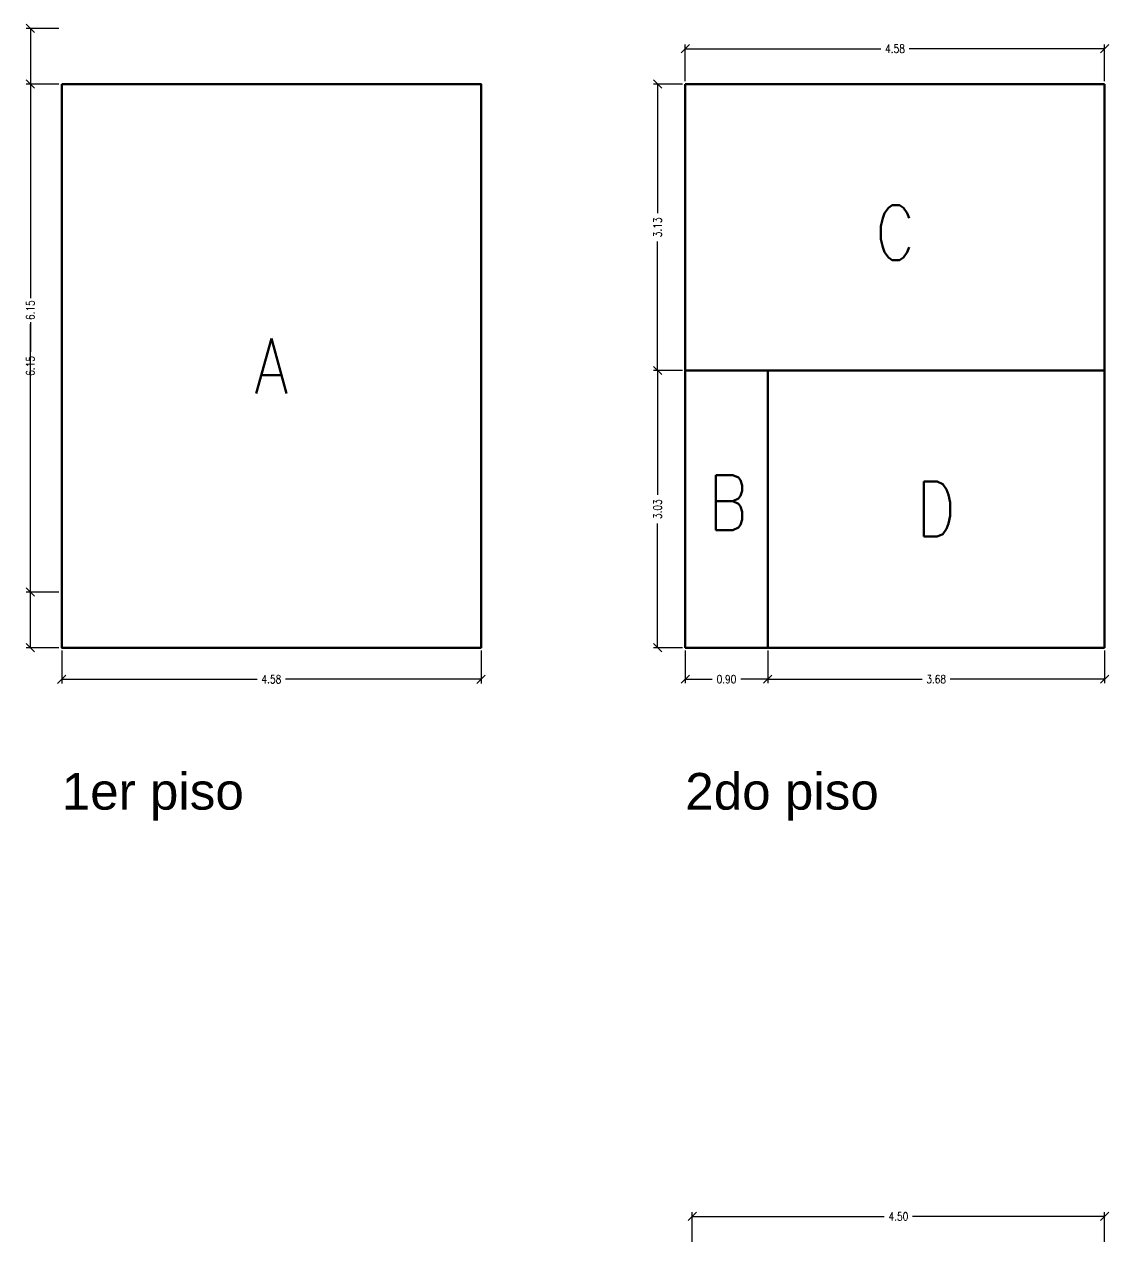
# Model space of a CAD drawing. Header units: metres. Extents: x 45 to 666, y -23 to 325.
# Drawn here: x 170.18 to 182.02, y 89.05 to 102.28 of the extents above; entities that cross this region are included whole.
import ezdxf

# ---------------------------------------------------------------- set-up
doc = ezdxf.new("R2010")
doc.units = ezdxf.units.M
doc.header["$LTSCALE"] = 5
doc.header["$MEASUREMENT"] = 0
doc.layers.get('0').update_dxf_attribs({"color": 30})
doc.layers.get('DEFPOINTS').update_dxf_attribs({"color": 210})
for name, color, linetype, lineweight in [('A-ANNO-DIMS', 3, 'Continuous', 18), ('A-ANNO-TEXT', 3, 'Continuous', 18), ('A-AREA-LINE', 1, 'Continuous', 50)]:
    doc.layers.add(name, color=color, linetype=linetype, lineweight=lineweight)
doc.styles.add('E-ARIAL', font='arial.ttf')
doc.styles.add('E-ROMANS', font='romans.shx', dxfattribs={"width": 0.8})
doc.dimstyles.new('E-0050_TICK_18', dxfattribs={"dimscale": 0.001, "dimtxt": 90, "dimasz": 90, "dimexe": 45, "dimexo": 30, "dimgap": 45, "dimtad": 0, "dimzin": 0, "dimdsep": 46, "dimtxsty": 'E-ROMANS', "dimblk": 'OBLIQUE', "dimcen": 45, "dimclrd": 256, "dimclre": 256, "dimclrt": 256, "dimadec": 0, "dimazin": 0, "dimtfac": 1, "dimtmove": 1, "dimatfit": 3, "dimldrblk": 'OPEN90', "dimfxl": 1, "dimtfill": 1, "dimtolj": 1, "dimtzin": 0, "dimarcsym": 0})

# ---------------------------------------------------------------- blocks, each defined once
blk = doc.blocks.new('_Oblique')
at = {"color": 0, "linetype": 'ByBlock', "lineweight": -2}
blk.add_line((-0.5, -0.5), (0.5, 0.5), dxfattribs=at)
blk = doc.blocks.new('*D779')
at = {"layer": 'A-ANNO-DIMS', "lineweight": -2, "transparency": 16777216}
for p, q in [((170.559, 101.627), (170.202, 101.627)), ((170.247, 101.627), (170.247, 98.705)), ((170.247, 95.477), (170.247, 98.399)), ((170.559, 95.477), (170.202, 95.477))]:
    blk.add_line(p, q, dxfattribs=at)
at = {"layer": 'DEFPOINTS', "color": 0, "transparency": 16777216}
for p in [(170.589, 101.627), (170.247, 95.477), (170.589, 95.477)]:
    blk.add_point(p, dxfattribs=at)
at = {"layer": 'A-ANNO-DIMS', "lineweight": -2, "transparency": 16777216, "xscale": 0.09, "yscale": 0.09, "zscale": 0.09}
for p, rotation in [((170.247, 101.627), 90), ((170.247, 95.477), 270)]:
    blk.add_blockref('_Oblique', p, dxfattribs=dict(at, rotation=rotation))
at = {"layer": 'A-ANNO-DIMS', "transparency": 16777216, "insert": (170.247, 98.552), "char_height": 0.09, "attachment_point": 5, "rotation": 90, "style": 'E-ROMANS', "bg_fill": 3, "box_fill_scale": 1.25, "bg_fill_color": 256, "bg_fill_true_color": 13158600, "bg_fill_transparency": 0}
blk.add_mtext('\\A1;6.15', dxfattribs=at)
blk = doc.blocks.new('_Open90')
at = {"color": 0, "linetype": 'ByBlock', "lineweight": -2}
for p, q in [((0, 0), (-1, 0)), ((-0.5, 0.5), (0, 0)), ((0, 0), (-0.5, -0.5))]:
    blk.add_line(p, q, dxfattribs=at)
blk = doc.blocks.new('*D780')
at = {"layer": 'A-ANNO-DIMS', "lineweight": -2, "transparency": 16777216}
for p, q in [((170.589, 95.447), (170.589, 95.088)), ((175.166, 95.447), (175.166, 95.088)), ((170.589, 95.133), (172.723, 95.133)), ((175.166, 95.133), (173.032, 95.133))]:
    blk.add_line(p, q, dxfattribs=at)
at = {"layer": 'DEFPOINTS', "color": 0, "transparency": 16777216}
for p in [(170.589, 95.477), (175.166, 95.477), (175.166, 95.133)]:
    blk.add_point(p, dxfattribs=at)
at = {"layer": 'A-ANNO-DIMS', "lineweight": -2, "transparency": 16777216, "xscale": 0.09, "yscale": 0.09, "zscale": 0.09, "rotation": 180}
blk.add_blockref('_Oblique', (170.589, 95.133), dxfattribs=at)
at = {"layer": 'A-ANNO-DIMS', "lineweight": -2, "transparency": 16777216, "xscale": 0.09, "yscale": 0.09, "zscale": 0.09}
blk.add_blockref('_Oblique', (175.166, 95.133), dxfattribs=at)
at = {"layer": 'A-ANNO-DIMS', "transparency": 16777216, "insert": (172.877, 95.133), "char_height": 0.09, "attachment_point": 5, "style": 'E-ROMANS', "bg_fill": 3, "box_fill_scale": 1.25, "bg_fill_color": 256, "bg_fill_true_color": 13158600, "bg_fill_transparency": 0}
blk.add_mtext('\\A1;4.58', dxfattribs=at)
blk = doc.blocks.new('*D783')
at = {"layer": 'A-ANNO-DIMS', "lineweight": -2, "transparency": 16777216}
for p, q in [((177.364, 101.627), (177.047, 101.627)), ((177.092, 101.627), (177.092, 100.219)), ((177.092, 98.502), (177.092, 99.909)), ((177.364, 98.502), (177.047, 98.502))]:
    blk.add_line(p, q, dxfattribs=at)
at = {"layer": 'DEFPOINTS', "color": 0, "transparency": 16777216}
for p in [(177.394, 101.627), (177.092, 98.502), (177.394, 98.502)]:
    blk.add_point(p, dxfattribs=at)
at = {"layer": 'A-ANNO-DIMS', "lineweight": -2, "transparency": 16777216, "xscale": 0.09, "yscale": 0.09, "zscale": 0.09}
for p, rotation in [((177.092, 101.627), 90), ((177.092, 98.502), 270)]:
    blk.add_blockref('_Oblique', p, dxfattribs=dict(at, rotation=rotation))
at = {"layer": 'A-ANNO-DIMS', "transparency": 16777216, "insert": (177.092, 100.064), "char_height": 0.09, "attachment_point": 5, "rotation": 90, "style": 'E-ROMANS', "bg_fill": 3, "box_fill_scale": 1.25, "bg_fill_color": 256, "bg_fill_true_color": 13158600, "bg_fill_transparency": 0}
blk.add_mtext('\\A1;3.13', dxfattribs=at)
blk = doc.blocks.new('*D784')
at = {"layer": 'A-ANNO-DIMS', "lineweight": -2, "transparency": 16777216}
for p, q in [((177.364, 98.502), (177.047, 98.502)), ((177.092, 98.502), (177.092, 97.144)), ((177.092, 95.477), (177.092, 96.834)), ((177.364, 95.477), (177.047, 95.477))]:
    blk.add_line(p, q, dxfattribs=at)
at = {"layer": 'DEFPOINTS', "color": 0, "transparency": 16777216}
for p in [(177.394, 98.502), (177.092, 95.477), (177.394, 95.477)]:
    blk.add_point(p, dxfattribs=at)
at = {"layer": 'A-ANNO-DIMS', "lineweight": -2, "transparency": 16777216, "xscale": 0.09, "yscale": 0.09, "zscale": 0.09}
for p, rotation in [((177.092, 98.502), 90), ((177.092, 95.477), 270)]:
    blk.add_blockref('_Oblique', p, dxfattribs=dict(at, rotation=rotation))
at = {"layer": 'A-ANNO-DIMS', "transparency": 16777216, "insert": (177.092, 96.989), "char_height": 0.09, "attachment_point": 5, "rotation": 90, "style": 'E-ROMANS', "bg_fill": 3, "box_fill_scale": 1.25, "bg_fill_color": 256, "bg_fill_true_color": 13158600, "bg_fill_transparency": 0}
blk.add_mtext('\\A1;3.03', dxfattribs=at)
blk = doc.blocks.new('*D357')
at = {"layer": 'A-ANNO-DIMS', "lineweight": -2, "transparency": 16777216}
for p, q in [((177.394, 95.447), (177.394, 95.089)), ((178.294, 95.447), (178.294, 95.089)), ((177.394, 95.134), (177.689, 95.134)), ((178.294, 95.134), (177.999, 95.134))]:
    blk.add_line(p, q, dxfattribs=at)
at = {"layer": 'DEFPOINTS', "color": 0, "transparency": 16777216}
for p in [(177.394, 95.477), (178.294, 95.477), (178.294, 95.134)]:
    blk.add_point(p, dxfattribs=at)
at = {"layer": 'A-ANNO-DIMS', "lineweight": -2, "transparency": 16777216, "xscale": 0.09, "yscale": 0.09, "zscale": 0.09, "rotation": 180}
blk.add_blockref('_Oblique', (177.394, 95.134), dxfattribs=at)
at = {"layer": 'A-ANNO-DIMS', "lineweight": -2, "transparency": 16777216, "xscale": 0.09, "yscale": 0.09, "zscale": 0.09}
blk.add_blockref('_Oblique', (178.294, 95.134), dxfattribs=at)
at = {"layer": 'A-ANNO-DIMS', "transparency": 16777216, "insert": (177.844, 95.134), "char_height": 0.09, "attachment_point": 5, "style": 'E-ROMANS', "bg_fill": 3, "box_fill_scale": 1.25, "bg_fill_color": 256, "bg_fill_true_color": 13158600, "bg_fill_transparency": 0}
blk.add_mtext('\\A1;0.90', dxfattribs=at)
blk = doc.blocks.new('*D358')
at = {"layer": 'A-ANNO-DIMS', "lineweight": -2, "transparency": 16777216}
for p, q in [((178.294, 95.447), (178.294, 95.089)), ((181.971, 95.447), (181.971, 95.089)), ((178.294, 95.134), (179.978, 95.134)), ((181.971, 95.134), (180.287, 95.134))]:
    blk.add_line(p, q, dxfattribs=at)
at = {"layer": 'DEFPOINTS', "color": 0, "transparency": 16777216}
for p in [(178.294, 95.477), (181.971, 95.477), (181.971, 95.134)]:
    blk.add_point(p, dxfattribs=at)
at = {"layer": 'A-ANNO-DIMS', "lineweight": -2, "transparency": 16777216, "xscale": 0.09, "yscale": 0.09, "zscale": 0.09, "rotation": 180}
blk.add_blockref('_Oblique', (178.294, 95.134), dxfattribs=at)
at = {"layer": 'A-ANNO-DIMS', "lineweight": -2, "transparency": 16777216, "xscale": 0.09, "yscale": 0.09, "zscale": 0.09}
blk.add_blockref('_Oblique', (181.971, 95.134), dxfattribs=at)
at = {"layer": 'A-ANNO-DIMS', "transparency": 16777216, "insert": (180.133, 95.134), "char_height": 0.09, "attachment_point": 5, "style": 'E-ROMANS', "bg_fill": 3, "box_fill_scale": 1.25, "bg_fill_color": 256, "bg_fill_true_color": 13158600, "bg_fill_transparency": 0}
blk.add_mtext('\\A1;3.68', dxfattribs=at)
blk = doc.blocks.new('*D785')
at = {"layer": 'A-ANNO-DIMS', "lineweight": -2, "transparency": 16777216}
for p, q in [((177.394, 101.657), (177.394, 102.058)), ((177.394, 102.013), (179.528, 102.013)), ((181.971, 102.013), (179.837, 102.013)), ((181.971, 101.657), (181.971, 102.058))]:
    blk.add_line(p, q, dxfattribs=at)
at = {"layer": 'DEFPOINTS', "color": 0, "transparency": 16777216}
for p in [(181.971, 102.013), (177.394, 101.627), (181.971, 101.627)]:
    blk.add_point(p, dxfattribs=at)
at = {"layer": 'A-ANNO-DIMS', "lineweight": -2, "transparency": 16777216, "xscale": 0.09, "yscale": 0.09, "zscale": 0.09, "rotation": 180}
blk.add_blockref('_Oblique', (177.394, 102.013), dxfattribs=at)
at = {"layer": 'A-ANNO-DIMS', "lineweight": -2, "transparency": 16777216, "xscale": 0.09, "yscale": 0.09, "zscale": 0.09}
blk.add_blockref('_Oblique', (181.971, 102.013), dxfattribs=at)
at = {"layer": 'A-ANNO-DIMS', "transparency": 16777216, "insert": (179.683, 102.013), "char_height": 0.09, "attachment_point": 5, "style": 'E-ROMANS', "bg_fill": 3, "box_fill_scale": 1.25, "bg_fill_color": 256, "bg_fill_true_color": 13158600, "bg_fill_transparency": 0}
blk.add_mtext('\\A1;4.58', dxfattribs=at)
blk = doc.blocks.new('*D788')
at = {"layer": 'A-ANNO-DIMS', "lineweight": -2, "transparency": 16777216}
for p, q in [((177.471, 88.915), (177.471, 89.317)), ((181.971, 88.915), (181.971, 89.317)), ((177.471, 89.272), (179.566, 89.272)), ((181.971, 89.272), (179.876, 89.272))]:
    blk.add_line(p, q, dxfattribs=at)
at = {"layer": 'DEFPOINTS', "color": 0, "transparency": 16777216}
for p in [(181.971, 89.272), (177.471, 88.885), (181.971, 88.885)]:
    blk.add_point(p, dxfattribs=at)
at = {"layer": 'A-ANNO-DIMS', "lineweight": -2, "transparency": 16777216, "xscale": 0.09, "yscale": 0.09, "zscale": 0.09, "rotation": 180}
blk.add_blockref('_Oblique', (177.471, 89.272), dxfattribs=at)
at = {"layer": 'A-ANNO-DIMS', "lineweight": -2, "transparency": 16777216, "xscale": 0.09, "yscale": 0.09, "zscale": 0.09}
blk.add_blockref('_Oblique', (181.971, 89.272), dxfattribs=at)
at = {"layer": 'A-ANNO-DIMS', "transparency": 16777216, "insert": (179.721, 89.272), "char_height": 0.09, "attachment_point": 5, "style": 'E-ROMANS', "bg_fill": 3, "box_fill_scale": 1.25, "bg_fill_color": 256, "bg_fill_true_color": 13158600, "bg_fill_transparency": 0}
blk.add_mtext('\\A1;4.50', dxfattribs=at)
blk = doc.blocks.new('*D211')
at = {"layer": 'A-ANNO-DIMS', "lineweight": -2, "transparency": 16777216}
for p, q in [((170.559, 101.627), (170.202, 101.627)), ((170.247, 101.627), (170.247, 98.705)), ((170.247, 95.477), (170.247, 98.399)), ((170.559, 95.477), (170.202, 95.477))]:
    blk.add_line(p, q, dxfattribs=at)
at = {"layer": 'DEFPOINTS', "color": 0, "transparency": 16777216}
for p in [(170.589, 101.627), (170.247, 95.477), (170.589, 95.477)]:
    blk.add_point(p, dxfattribs=at)
at = {"layer": 'A-ANNO-DIMS', "lineweight": -2, "transparency": 16777216, "xscale": 0.09, "yscale": 0.09, "zscale": 0.09}
for p, rotation in [((170.247, 101.627), 90), ((170.247, 95.477), 270)]:
    blk.add_blockref('_Oblique', p, dxfattribs=dict(at, rotation=rotation))
at = {"layer": 'A-ANNO-DIMS', "transparency": 16777216, "insert": (170.247, 98.552), "char_height": 0.09, "attachment_point": 5, "rotation": 90, "style": 'E-ROMANS', "bg_fill": 3, "box_fill_scale": 1.25, "bg_fill_color": 256, "bg_fill_true_color": 13158600, "bg_fill_transparency": 0}
blk.add_mtext('\\A1;6.15', dxfattribs=at)
blk = doc.blocks.new('*D218')
at = {"layer": 'A-ANNO-DIMS', "lineweight": -2, "transparency": 16777216}
for p, q in [((170.559, 102.235), (170.202, 102.235)), ((170.247, 102.235), (170.247, 99.313)), ((170.247, 96.085), (170.247, 99.007)), ((170.559, 96.085), (170.202, 96.085))]:
    blk.add_line(p, q, dxfattribs=at)
at = {"layer": 'DEFPOINTS', "color": 0, "transparency": 16777216}
for p in [(170.589, 102.235), (170.247, 96.085), (170.589, 96.085)]:
    blk.add_point(p, dxfattribs=at)
at = {"layer": 'A-ANNO-DIMS', "lineweight": -2, "transparency": 16777216, "xscale": 0.09, "yscale": 0.09, "zscale": 0.09}
for p, rotation in [((170.247, 102.235), 90), ((170.247, 96.085), 270)]:
    blk.add_blockref('_Oblique', p, dxfattribs=dict(at, rotation=rotation))
at = {"layer": 'A-ANNO-DIMS', "transparency": 16777216, "insert": (170.247, 99.16), "char_height": 0.09, "attachment_point": 5, "rotation": 90, "style": 'E-ROMANS', "bg_fill": 3, "box_fill_scale": 1.25, "bg_fill_color": 256, "bg_fill_true_color": 13158600, "bg_fill_transparency": 0}
blk.add_mtext('\\A1;6.15', dxfattribs=at)

msp = doc.modelspace()

# ---------------------------------------------------------------- linework, layer by layer
at = {"layer": 'A-AREA-LINE'}
for p, q in [((177.3941, 101.6266), (181.9711, 101.6266)), ((177.3941, 95.4766), (177.3941, 101.6266)), ((181.9711, 101.6266), (181.9711, 95.4766)), ((181.9711, 98.5016), (177.3941, 98.5016)), ((178.2941, 95.4766), (178.2941, 98.5016)), ((181.9711, 95.4766), (177.3941, 95.4766))]:
    msp.add_line(p, q, dxfattribs=at)
msp.add_lwpolyline([(170.5889, 101.6266), (175.1659, 101.6266), (175.1659, 95.4766), (170.5889, 95.4766)], close=True, dxfattribs=at)

# ---------------------------------------------------------------- texts
at = {"layer": 'A-ANNO-TEXT'}
for s, insert, char_height, attachment_point, style in [('C', (179.6826, 100.0057), 0.6, 5, 'E-ROMANS'), ('A', (172.8774, 98.5516), 0.6, 5, 'E-ROMANS'), ('B', (177.8622, 97.0614), 0.6, 5, 'E-ROMANS'), ('D', (180.1326, 96.9891), 0.6, 5, 'E-ROMANS'), ('1er piso', (170.5889, 93.5899), 0.4, 7, 'E-ARIAL'), ('1er piso', (170.5889, 93.5899), 0.4, 7, 'E-ARIAL'), ('2do piso', (177.3941, 93.5899), 0.4, 7, 'E-ARIAL')]:
    msp.add_mtext(s, dxfattribs=dict(at, insert=insert, char_height=char_height, attachment_point=attachment_point, style=style))

# ---------------------------------------------------------------- dimensions: what is measured, and where the dimension line sits
at = {"layer": 'A-ANNO-DIMS'}
dim = msp.add_linear_dim(base=(181.9711, 89.2716), p1=(177.4711, 88.8854), p2=(181.9711, 88.8854), dimstyle='E-0050_TICK_18', dxfattribs=at)
dim.commit()
dim.dimension.update_dxf_attribs({"geometry": '*D788', "text_midpoint": (179.7211, 89.2716)})

# ---------------------------------------------------------------- next in the draw order: dimensions: what is measured, and where the dimension line sits
for base, p1, p2, picture, middle in [((170.2475, 95.4766), (170.5889, 101.6266), (170.5889, 95.4766), '*D779', (170.2475, 98.5516)), ((177.0915605544, 98.5016028145), (177.3941415238, 101.6266028145), (177.3941415238, 98.5016028145), '*D783', (177.0915605544, 100.0641028145))]:
    dim = msp.add_linear_dim(base=base, p1=p1, p2=p2, angle=90, dimstyle='E-0050_TICK_18', dxfattribs=at)
    dim.commit()
    dim.dimension.update_dxf_attribs({"geometry": picture, "text_midpoint": middle})

# ---------------------------------------------------------------- next in the draw order: dimensions: what is measured, and where the dimension line sits
for base, p1, p2, picture, middle in [((181.9711, 102.0129), (177.3941, 101.6266), (181.9711, 101.6266), '*D785', (179.6826, 102.0129)), ((175.1659, 95.1329), (170.5889, 95.4766), (175.1659, 95.4766), '*D780', (172.8774, 95.1329))]:
    dim = msp.add_linear_dim(base=base, p1=p1, p2=p2, dimstyle='E-0050_TICK_18', dxfattribs=at)
    dim.commit()
    dim.dimension.update_dxf_attribs({"geometry": picture, "text_midpoint": middle})
dim = msp.add_linear_dim(base=(177.0915605544, 95.4766028145), p1=(177.3941415238, 98.5016028145), p2=(177.3941415238, 95.4766028145), angle=90, dimstyle='E-0050_TICK_18', dxfattribs=at)
dim.commit()
dim.dimension.update_dxf_attribs({"geometry": '*D784', "text_midpoint": (177.0915605544, 96.9891028145)})

# ---------------------------------------------------------------- next in the draw order: dimensions: what is measured, and where the dimension line sits
dim = msp.add_linear_dim(base=(170.2475, 95.4766), p1=(170.5889, 101.6266), p2=(170.5889, 95.4766), angle=90, dimstyle='E-0050_TICK_18', dxfattribs=at)
dim.commit()
dim.dimension.update_dxf_attribs({"geometry": '*D211', "text_midpoint": (170.2475, 98.5516)})
dim = msp.add_linear_dim(base=(178.2941, 95.1339), p1=(177.3941, 95.4766), p2=(178.2941, 95.4766), dimstyle='E-0050_TICK_18', dxfattribs=at)
dim.commit()
dim.dimension.update_dxf_attribs({"geometry": '*D357', "text_midpoint": (177.8441, 95.1339)})

# ---------------------------------------------------------------- next in the draw order: dimensions: what is measured, and where the dimension line sits
dim = msp.add_linear_dim(base=(170.2475, 96.0847), p1=(170.5889, 102.2347), p2=(170.5889, 96.0847), angle=90, dimstyle='E-0050_TICK_18', dxfattribs=at)
dim.commit()
dim.dimension.update_dxf_attribs({"geometry": '*D218', "text_midpoint": (170.2475, 99.1597)})
dim = msp.add_linear_dim(base=(181.9711, 95.1339), p1=(178.2941, 95.4766), p2=(181.9711, 95.4766), dimstyle='E-0050_TICK_18', dxfattribs=at)
dim.commit()
dim.dimension.update_dxf_attribs({"geometry": '*D358', "text_midpoint": (180.1326, 95.1339)})

doc.saveas('drawing.dxf')
